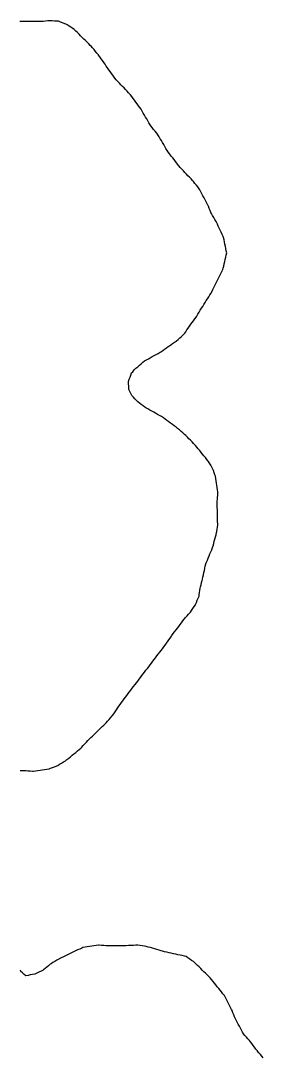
# Model space of a CAD drawing. Header units: millimetres. Extents: x 0 to 3094, y 578 to 2491.
# Drawn here: x 1405.1 to 1512.4, y 1633.6 to 2092 of the extents above; entities that cross this region are included whole.
import ezdxf

# ---------------------------------------------------------------- set-up
doc = ezdxf.new("R2010")
doc.units = ezdxf.units.MM
doc.layers.add('ALL_ISLANDS', color=7, linetype='Continuous')
doc.layers.add('OUTLINE_ISLAND_02', color=7, linetype='Continuous')

msp = doc.modelspace()

# ---------------------------------------------------------------- linework, layer by layer
at = {"layer": 'ALL_ISLANDS'}
for points in [[(1404.8695, 1760.1205), (1405.8695, 1760.1286), (1406.8695, 1760.1368), (1407.33, 1760.0992), (1408.3267, 1760.0179), (1409.3234, 1759.9366), (1410.3201, 1759.8553), (1410.6993, 1759.911), (1411.6887, 1760.0562), (1412.6781, 1760.2014), (1413.6675, 1760.3466), (1414.6569, 1760.4918), (1415.6463, 1760.6371), (1416.6357, 1760.7823), (1417.6251, 1760.9275), (1418.2198, 1761.141), (1419.161, 1761.4789), (1420.1022, 1761.8168), (1421.0433, 1762.1547), (1421.4718, 1762.4067), (1422.3337, 1762.9138), (1423.1956, 1763.4208), (1424.0575, 1763.9279), (1424.9195, 1764.4349), (1425.578, 1764.9809), (1426.3478, 1765.6191), (1427.1176, 1766.2574), (1427.8874, 1766.8956), (1428.6573, 1767.5339), (1429.4271, 1768.1721), (1430.1969, 1768.8104), (1430.9667, 1769.4486), (1431.7366, 1770.0869), (1432.0981, 1770.4739), (1432.7807, 1771.2046), (1433.4634, 1771.9354), (1434.146, 1772.6662), (1434.8287, 1773.3969), (1435.5113, 1774.1277), (1436.1126, 1774.7026), (1436.8353, 1775.3938), (1437.558, 1776.0849), (1438.2807, 1776.7761), (1439.0034, 1777.4672), (1439.7262, 1778.1583), (1440.4489, 1778.8495), (1441.1716, 1779.5406), (1441.8943, 1780.2318), (1442.617, 1780.9229), (1442.9115, 1781.2592), (1443.5703, 1782.0116), (1444.229, 1782.7639), (1444.8878, 1783.5163), (1445.5465, 1784.2687), (1445.6908, 1784.4736), (1446.2666, 1785.2912), (1446.8423, 1786.1088), (1447.4181, 1786.9264), (1447.9938, 1787.7441), (1448.5696, 1788.5617), (1449.1454, 1789.3793), (1449.7211, 1790.1969), (1450.2969, 1791.0146), (1450.8726, 1791.8322), (1451.4379, 1792.5743), (1452.0439, 1793.3698), (1452.6499, 1794.1653), (1453.2559, 1794.9607), (1453.8618, 1795.7562), (1454.4678, 1796.5517), (1455.0738, 1797.3472), (1455.6798, 1798.1427), (1456.2857, 1798.9382), (1456.8917, 1799.7336), (1457.4977, 1800.5291), (1458.1037, 1801.3246), (1458.7096, 1802.1201), (1459.3156, 1802.9156), (1459.9216, 1803.711), (1460.5276, 1804.5065), (1461.1335, 1805.302), (1461.7395, 1806.0975), (1462.3455, 1806.893), (1462.9515, 1807.6885), (1463.5574, 1808.4839), (1464.1634, 1809.2794), (1464.7694, 1810.0749), (1465.3754, 1810.8704), (1465.9814, 1811.6659), (1466.5873, 1812.4614), (1467.1933, 1813.2568), (1467.7993, 1814.0523), (1468.4053, 1814.8478), (1469.0112, 1815.6433), (1469.6172, 1816.4388), (1470.0762, 1817.1235), (1470.6329, 1817.9542), (1471.1897, 1818.7848), (1471.7465, 1819.6155), (1471.9935, 1819.9423), (1472.5966, 1820.74), (1473.1996, 1821.5377), (1473.8027, 1822.3354), (1474.4057, 1823.1331), (1475.0087, 1823.9308), (1475.6118, 1824.7285), (1476.2148, 1825.5262), (1476.8179, 1826.324), (1477.4209, 1827.1217), (1478.0585, 1827.8277), (1478.7288, 1828.5698), (1479.399, 1829.312), (1480.0693, 1830.0541), (1480.1499, 1830.1759), (1480.7021, 1831.0096), (1481.2542, 1831.8433), (1481.8064, 1832.677), (1482.3586, 1833.5108), (1482.4196, 1833.6533), (1482.8129, 1834.5727), (1483.2063, 1835.4921), (1483.5996, 1836.4115), (1483.9929, 1837.3309), (1484.0641, 1837.8786), (1484.193, 1838.8703), (1484.3219, 1839.8619), (1484.4508, 1840.8536), (1484.6016, 1841.4139), (1484.8617, 1842.3795), (1485.1217, 1843.3451), (1485.3817, 1844.3107), (1485.4873, 1844.7955), (1485.7001, 1845.7726), (1485.913, 1846.7497), (1486.1258, 1847.7268), (1486.3387, 1848.7038), (1486.5515, 1849.6809), (1486.7643, 1850.658), (1486.9772, 1851.6351), (1487.2799, 1852.352), (1487.669, 1853.2733), (1488.058, 1854.1945), (1488.447, 1855.1157), (1488.8361, 1856.0369), (1489.2251, 1856.9581), (1489.6141, 1857.8794), (1490.0032, 1858.8006), (1490.2293, 1859.6562), (1490.4848, 1860.623), (1490.7403, 1861.5898), (1490.9958, 1862.5566), (1491.2513, 1863.5234), (1491.5069, 1864.4902), (1491.7624, 1865.457), (1491.8371, 1865.9297), (1491.9932, 1866.9175), (1492.1492, 1867.9052), (1492.3053, 1868.893), (1492.2821, 1869.2893), (1492.2235, 1870.2876), (1492.1649, 1871.2859), (1492.1064, 1872.2842), (1492.1049, 1872.5512), (1492.0994, 1873.5512), (1492.0939, 1874.5512), (1492.0884, 1875.5511), (1492.0828, 1876.5511), (1492.0773, 1877.5511), (1492.0718, 1878.5511), (1492.0663, 1879.5511), (1492.1057, 1880.03), (1492.1878, 1881.0267), (1492.2698, 1882.0233), (1492.3519, 1883.0199), (1492.2904, 1883.4355), (1492.1442, 1884.4248), (1491.998, 1885.414), (1491.8517, 1886.4033), (1491.7055, 1887.3925), (1491.5593, 1888.3818), (1491.413, 1889.371), (1491.2668, 1890.3603), (1491.0264, 1891.0224), (1490.6851, 1891.9624), (1490.3438, 1892.9024), (1490.0025, 1893.8423), (1489.6741, 1894.3927), (1489.1617, 1895.2514), (1488.6493, 1896.1102), (1488.1369, 1896.9689), (1488.0485, 1897.0779), (1487.4187, 1897.8546), (1486.7888, 1898.6313), (1486.159, 1899.4081), (1485.5291, 1900.1848), (1484.8993, 1900.9615), (1484.2695, 1901.7382), (1483.6396, 1902.5149), (1483.0098, 1903.2917), (1482.3799, 1904.0684), (1482.3053, 1904.1451), (1481.6086, 1904.8625), (1480.9119, 1905.5798), (1480.2152, 1906.2972), (1479.5185, 1907.0145), (1478.8217, 1907.7319), (1478.125, 1908.4492), (1477.5543, 1908.943), (1476.798, 1909.5972), (1476.0417, 1910.2515), (1475.2855, 1910.9058), (1474.5292, 1911.56), (1473.8341, 1912.0743), (1473.0302, 1912.6691), (1472.2264, 1913.2639), (1471.4225, 1913.8587), (1470.6186, 1914.4535), (1469.8147, 1915.0483), (1469.0109, 1915.6431), (1468.207, 1916.2379), (1467.4031, 1916.8327), (1466.5593, 1917.2936), (1465.6817, 1917.773), (1464.8041, 1918.2524), (1463.9265, 1918.7318), (1463.0489, 1919.2112), (1462.1713, 1919.6906), (1461.2938, 1920.17), (1460.4162, 1920.6494), (1460.0164, 1920.9576), (1459.2244, 1921.5682), (1458.4325, 1922.1787), (1457.6405, 1922.7893), (1456.8485, 1923.3999), (1456.3548, 1923.9159), (1455.6634, 1924.6384), (1454.972, 1925.3609), (1454.2807, 1926.0834), (1453.8389, 1926.9643), (1453.3905, 1927.8581), (1452.9422, 1928.752), (1452.9185, 1929.3428), (1452.8783, 1930.342), (1452.8382, 1931.3412), (1452.7981, 1932.3404), (1452.8061, 1932.3621), (1453.1516, 1933.3005), (1453.4971, 1934.239), (1453.8426, 1935.1774), (1454.1881, 1936.1158), (1454.6931, 1936.6851), (1455.3568, 1937.4332), (1456.0204, 1938.1812), (1456.0915, 1938.2416), (1456.8535, 1938.8891), (1457.6156, 1939.5366), (1458.3776, 1940.1841), (1459.1397, 1940.8316), (1459.9018, 1941.4791), (1460.6867, 1941.9098), (1461.5634, 1942.3909), (1462.4401, 1942.8719), (1463.3167, 1943.353), (1464.1934, 1943.834), (1465.0701, 1944.315), (1465.9468, 1944.7961), (1466.8235, 1945.2771), (1467.1253, 1945.4984), (1467.9318, 1946.0897), (1468.7382, 1946.681), (1469.5447, 1947.2723), (1470.3511, 1947.8636), (1470.618, 1948.0403), (1471.4517, 1948.5925), (1472.2855, 1949.1446), (1473.1192, 1949.6968), (1473.953, 1950.2489), (1473.974, 1950.2685), (1474.7068, 1950.949), (1475.4395, 1951.6295), (1476.1723, 1952.31), (1476.905, 1952.9905), (1477.6378, 1953.671), (1478.0802, 1954.3346), (1478.635, 1955.1666), (1479.1898, 1955.9986), (1479.7446, 1956.8306), (1480.2994, 1957.6626), (1480.8984, 1958.4491), (1481.5043, 1959.2446), (1482.1103, 1960.0401), (1482.7162, 1960.8357), (1482.9918, 1961.3034), (1483.4994, 1962.1649), (1484.0071, 1963.0265), (1484.5148, 1963.888), (1484.5291, 1963.9106), (1485.0665, 1964.754), (1485.6038, 1965.5973), (1486.1412, 1966.4407), (1486.6785, 1967.2841), (1487.2159, 1968.1274), (1487.7532, 1968.9708), (1488.2905, 1969.8141), (1488.8279, 1970.6575), (1489.3652, 1971.5009), (1489.6617, 1972.0989), (1490.1059, 1972.9948), (1490.5502, 1973.8907), (1490.9944, 1974.7866), (1491.4386, 1975.6826), (1491.8828, 1976.5785), (1492.327, 1977.4744), (1492.7712, 1978.3703), (1493.2154, 1979.2662), (1493.6596, 1980.1622), (1494.1038, 1981.0581), (1494.5481, 1981.954), (1494.6697, 1982.4834), (1494.8936, 1983.458), (1495.1174, 1984.4326), (1495.3413, 1985.4073), (1495.5652, 1986.3819), (1495.7891, 1987.3565), (1496.013, 1988.3311), (1496.2369, 1989.3057), (1496.0572, 1990.1721), (1495.8542, 1991.1512), (1495.6512, 1992.1304), (1495.4482, 1993.1096), (1495.2452, 1994.0888), (1495.0422, 1995.068), (1494.8392, 1996.0471), (1494.6025, 1996.5607), (1494.1839, 1997.4688), (1493.7654, 1998.377), (1493.3468, 1999.2852), (1492.9282, 2000.1934), (1492.5096, 2001.1016), (1492.0911, 2002.0098), (1491.6725, 2002.9179), (1491.5041, 2003.2005), (1490.9923, 2004.0597), (1490.4805, 2004.9188), (1489.9687, 2005.7779), (1489.4569, 2006.637), (1489.2646, 2007.1133), (1488.8903, 2008.0406), (1488.5159, 2008.9679), (1488.1415, 2009.8952), (1488.0231, 2010.1259), (1487.5666, 2011.0156), (1487.11, 2011.9053), (1486.6535, 2012.795), (1486.1969, 2013.6847), (1485.7404, 2014.5744), (1485.2839, 2015.4641), (1484.8273, 2016.3538), (1484.3708, 2017.2435), (1484.0276, 2017.6836), (1483.4127, 2018.4721), (1482.7977, 2019.2607), (1482.1828, 2020.0493), (1481.5679, 2020.8379), (1481.1652, 2021.264), (1480.4785, 2021.9909), (1479.7917, 2022.7178), (1479.105, 2023.4447), (1478.4182, 2024.1716), (1477.7315, 2024.8985), (1477.0447, 2025.6254), (1476.358, 2026.3523), (1475.6713, 2027.0792), (1474.9845, 2027.8061), (1474.7252, 2028.1521), (1474.1254, 2028.9523), (1473.5257, 2029.7525), (1472.9259, 2030.5527), (1472.3262, 2031.3529), (1471.7265, 2032.1531), (1471.1267, 2032.9533), (1470.527, 2033.7535), (1469.9273, 2034.5537), (1469.8763, 2034.6404), (1469.3695, 2035.5024), (1468.8626, 2036.3645), (1468.3558, 2037.2265), (1467.849, 2038.0886), (1467.3421, 2038.9506), (1466.8353, 2039.8127), (1466.3285, 2040.6747), (1465.8217, 2041.5368), (1465.7701, 2041.6006), (1465.1417, 2042.3785), (1464.5133, 2043.1564), (1463.8849, 2043.9343), (1463.2565, 2044.7122), (1462.6281, 2045.4901), (1462.361, 2045.9484), (1461.8573, 2046.8122), (1461.3536, 2047.6761), (1460.8499, 2048.54), (1460.3462, 2049.4039), (1459.8425, 2050.2678), (1459.3388, 2051.1316), (1458.8351, 2051.9955), (1458.3314, 2052.8594), (1457.7728, 2053.6172), (1457.1796, 2054.4222), (1456.5863, 2055.2272), (1455.993, 2056.0322), (1455.3997, 2056.8372), (1454.8065, 2057.6422), (1454.2132, 2058.4472), (1453.6199, 2059.2522), (1453.5415, 2059.3363), (1452.8595, 2060.0676), (1452.1775, 2060.7989), (1451.4954, 2061.5302), (1450.8134, 2062.2615), (1450.1313, 2062.9928), (1449.4493, 2063.7241), (1448.7672, 2064.4554), (1448.0852, 2065.1867), (1447.4031, 2065.9181), (1446.7211, 2066.6494), (1446.4361, 2067.0529), (1445.8591, 2067.8697), (1445.2822, 2068.6865), (1444.7053, 2069.5033), (1444.1284, 2070.3201), (1443.5515, 2071.1369), (1442.9745, 2071.9537), (1442.3976, 2072.7705), (1441.8207, 2073.5873), (1441.2438, 2074.4041), (1440.6669, 2075.2209), (1440.0899, 2076.0377), (1439.513, 2076.8545), (1439.4584, 2076.9203), (1438.8193, 2077.6895), (1438.1803, 2078.4587), (1437.5413, 2079.2279), (1436.9022, 2079.997), (1436.2632, 2080.7662), (1435.8867, 2081.1375), (1435.1747, 2081.8397), (1434.4627, 2082.5418), (1433.7507, 2083.244), (1433.0386, 2083.9461), (1432.3266, 2084.6483), (1431.6146, 2085.3505), (1430.9026, 2086.0526), (1430.1906, 2086.7548), (1429.4785, 2087.4569), (1428.7665, 2088.1591), (1428.1671, 2088.5688), (1427.3414, 2089.133), (1426.5158, 2089.6972), (1425.6902, 2090.2614), (1425.4874, 2090.34), (1424.555, 2090.7013), (1423.6226, 2091.0626), (1422.6901, 2091.424), (1421.7577, 2091.7853), (1421.0179, 2091.8366), (1420.0203, 2091.9058), (1419.0227, 2091.975), (1418.0251, 2092.0442), (1417.0651, 2091.9544), (1416.0694, 2091.8612), (1415.0738, 2091.768), (1414.6881, 2091.767), (1413.6881, 2091.7644), (1412.6881, 2091.7618), (1411.6881, 2091.7591), (1410.6881, 2091.7565), (1409.6881, 2091.7539), (1408.6881, 2091.7513), (1407.6881, 2091.7486), (1406.6881, 2091.746), (1405.6881, 2091.7434), (1404.6881, 2091.7407)], [(1512.4028, 1632.9182), (1511.7546, 1633.6796), (1511.1063, 1634.441), (1510.458, 1635.2024), (1509.8097, 1635.9638), (1509.7778, 1636.0071), (1509.1843, 1636.8119), (1508.5907, 1637.6166), (1507.9971, 1638.4214), (1507.4036, 1639.2262), (1506.81, 1640.031), (1506.2923, 1640.6084), (1505.6247, 1641.353), (1504.9572, 1642.0975), (1504.2896, 1642.8421), (1503.622, 1643.5866), (1503.2486, 1644.2889), (1502.7792, 1645.1719), (1502.3097, 1646.0548), (1501.8402, 1646.9378), (1501.3708, 1647.8207), (1500.9013, 1648.7037), (1500.4318, 1649.5866), (1499.9623, 1650.4695), (1499.7305, 1651.0585), (1499.3642, 1651.9891), (1498.998, 1652.9196), (1498.6317, 1653.8501), (1498.4053, 1654.2891), (1497.947, 1655.1778), (1497.4887, 1656.0666), (1497.0304, 1656.9554), (1496.5721, 1657.8442), (1496.1137, 1658.733), (1495.6554, 1659.6218), (1495.1971, 1660.5106), (1495.1805, 1660.5314), (1494.5565, 1661.3127), (1493.9324, 1662.0941), (1493.3084, 1662.8755), (1492.6843, 1663.6569), (1492.0603, 1664.4383), (1491.4362, 1665.2197), (1490.8122, 1666.0011), (1490.1881, 1666.7824), (1489.5641, 1667.5638), (1488.94, 1668.3452), (1488.3035, 1668.9688), (1487.5893, 1669.6687), (1486.875, 1670.3685), (1486.1607, 1671.0684), (1485.4464, 1671.7682), (1484.7321, 1672.4681), (1484.0178, 1673.1679), (1483.3035, 1673.8678), (1482.5892, 1674.5676), (1481.8749, 1675.2675), (1481.5066, 1675.5246), (1480.6866, 1676.097), (1479.8667, 1676.6694), (1479.0467, 1677.2419), (1478.2267, 1677.8143), (1477.5747, 1677.9569), (1476.5977, 1678.1705), (1475.6208, 1678.3842), (1474.6439, 1678.5978), (1473.667, 1678.8115), (1472.6901, 1679.0251), (1471.7132, 1679.2388), (1470.7363, 1679.4524), (1469.7594, 1679.6661), (1468.7825, 1679.8797), (1467.8055, 1680.0934), (1467.2733, 1680.2553), (1466.3166, 1680.5464), (1465.3599, 1680.8375), (1464.4032, 1681.1286), (1463.4465, 1681.4196), (1462.4898, 1681.7107), (1461.5331, 1682.0018), (1460.5764, 1682.2929), (1459.8555, 1682.4039), (1458.8671, 1682.556), (1457.8788, 1682.7081), (1456.8904, 1682.8602), (1455.9953, 1682.7811), (1454.9992, 1682.6931), (1454.0031, 1682.6051), (1453.7463, 1682.6036), (1452.7463, 1682.5978), (1451.7463, 1682.5921), (1450.7463, 1682.5863), (1449.7463, 1682.5805), (1448.7463, 1682.5747), (1447.7464, 1682.5689), (1446.7464, 1682.5632), (1445.7464, 1682.5574), (1444.7464, 1682.5516), (1443.7464, 1682.5458), (1442.7464, 1682.5401), (1441.8161, 1682.627), (1440.8205, 1682.72), (1439.8248, 1682.813), (1439.5024, 1682.7665), (1438.5126, 1682.6239), (1437.5228, 1682.4813), (1436.533, 1682.3387), (1435.5433, 1682.1961), (1434.5535, 1682.0535), (1433.5637, 1681.9109), (1432.5739, 1681.7683), (1432.1047, 1681.5444), (1431.2022, 1681.1138), (1430.2997, 1680.6832), (1429.3971, 1680.2526), (1428.4946, 1679.822), (1427.592, 1679.3914), (1426.6895, 1678.9608), (1425.787, 1678.5302), (1424.8844, 1678.0995), (1423.9819, 1677.6689), (1423.0794, 1677.2383), (1422.1768, 1676.8077), (1421.9462, 1676.6701), (1421.0874, 1676.1577), (1420.2286, 1675.6453), (1419.3699, 1675.1329), (1418.5111, 1674.6206), (1418.2082, 1674.3711), (1417.4363, 1673.7353), (1416.6644, 1673.0996), (1415.8925, 1672.4639), (1415.1206, 1671.8281), (1414.9887, 1671.7633), (1414.0912, 1671.3223), (1413.1937, 1670.8813), (1412.2962, 1670.4403), (1411.3987, 1669.9992), (1411.2916, 1669.9805), (1410.3066, 1669.8078), (1409.3216, 1669.6352), (1408.3366, 1669.4625), (1407.3516, 1669.2899), (1406.6859, 1669.8745), (1405.9346, 1670.5344), (1405.1832, 1671.1943), (1404.9716, 1671.7632)]]:
    msp.add_lwpolyline(points, dxfattribs=at)
at = {"layer": 'OUTLINE_ISLAND_02'}
for points in [[(1404.8695, 1760.1205), (1405.8695, 1760.1286), (1406.8695, 1760.1368), (1407.33, 1760.0992), (1408.3267, 1760.0179), (1409.3234, 1759.9366), (1410.3201, 1759.8553), (1410.6993, 1759.911), (1411.6887, 1760.0562), (1412.6781, 1760.2014), (1413.6675, 1760.3466), (1414.6569, 1760.4918), (1415.6463, 1760.6371), (1416.6357, 1760.7823), (1417.6251, 1760.9275), (1418.2198, 1761.141), (1419.161, 1761.4789), (1420.1022, 1761.8168), (1421.0433, 1762.1547), (1421.4718, 1762.4067), (1422.3337, 1762.9138), (1423.1956, 1763.4208), (1424.0575, 1763.9279), (1424.9195, 1764.4349), (1425.578, 1764.9809), (1426.3478, 1765.6191), (1427.1176, 1766.2574), (1427.8874, 1766.8956), (1428.6573, 1767.5339), (1429.4271, 1768.1721), (1430.1969, 1768.8104), (1430.9667, 1769.4486), (1431.7366, 1770.0869), (1432.0981, 1770.4739), (1432.7807, 1771.2046), (1433.4634, 1771.9354), (1434.146, 1772.6662), (1434.8287, 1773.3969), (1435.5113, 1774.1277), (1436.1126, 1774.7026), (1436.8353, 1775.3938), (1437.558, 1776.0849), (1438.2807, 1776.7761), (1439.0034, 1777.4672), (1439.7262, 1778.1583), (1440.4489, 1778.8495), (1441.1716, 1779.5406), (1441.8943, 1780.2318), (1442.617, 1780.9229), (1442.9115, 1781.2592), (1443.5703, 1782.0116), (1444.229, 1782.7639), (1444.8878, 1783.5163), (1445.5465, 1784.2687), (1445.6908, 1784.4736), (1446.2666, 1785.2912), (1446.8423, 1786.1088), (1447.4181, 1786.9264), (1447.9938, 1787.7441), (1448.5696, 1788.5617), (1449.1454, 1789.3793), (1449.7211, 1790.1969), (1450.2969, 1791.0146), (1450.8726, 1791.8322), (1451.4379, 1792.5743), (1452.0439, 1793.3698), (1452.6499, 1794.1653), (1453.2559, 1794.9607), (1453.8618, 1795.7562), (1454.4678, 1796.5517), (1455.0738, 1797.3472), (1455.6798, 1798.1427), (1456.2857, 1798.9382), (1456.8917, 1799.7336), (1457.4977, 1800.5291), (1458.1037, 1801.3246), (1458.7096, 1802.1201), (1459.3156, 1802.9156), (1459.9216, 1803.711), (1460.5276, 1804.5065), (1461.1335, 1805.302), (1461.7395, 1806.0975), (1462.3455, 1806.893), (1462.9515, 1807.6885), (1463.5574, 1808.4839), (1464.1634, 1809.2794), (1464.7694, 1810.0749), (1465.3754, 1810.8704), (1465.9814, 1811.6659), (1466.5873, 1812.4614), (1467.1933, 1813.2568), (1467.7993, 1814.0523), (1468.4053, 1814.8478), (1469.0112, 1815.6433), (1469.6172, 1816.4388), (1470.0762, 1817.1235), (1470.6329, 1817.9542), (1471.1897, 1818.7848), (1471.7465, 1819.6155), (1471.9935, 1819.9423), (1472.5966, 1820.74), (1473.1996, 1821.5377), (1473.8027, 1822.3354), (1474.4057, 1823.1331), (1475.0087, 1823.9308), (1475.6118, 1824.7285), (1476.2148, 1825.5262), (1476.8179, 1826.324), (1477.4209, 1827.1217), (1478.0585, 1827.8277), (1478.7288, 1828.5698), (1479.399, 1829.312), (1480.0693, 1830.0541), (1480.1499, 1830.1759), (1480.7021, 1831.0096), (1481.2542, 1831.8433), (1481.8064, 1832.677), (1482.3586, 1833.5108), (1482.4196, 1833.6533), (1482.8129, 1834.5727), (1483.2063, 1835.4921), (1483.5996, 1836.4115), (1483.9929, 1837.3309), (1484.0641, 1837.8786), (1484.193, 1838.8703), (1484.3219, 1839.8619), (1484.4508, 1840.8536), (1484.6016, 1841.4139), (1484.8617, 1842.3795), (1485.1217, 1843.3451), (1485.3817, 1844.3107), (1485.4873, 1844.7955), (1485.7001, 1845.7726), (1485.913, 1846.7497), (1486.1258, 1847.7268), (1486.3387, 1848.7038), (1486.5515, 1849.6809), (1486.7643, 1850.658), (1486.9772, 1851.6351), (1487.2799, 1852.352), (1487.669, 1853.2733), (1488.058, 1854.1945), (1488.447, 1855.1157), (1488.8361, 1856.0369), (1489.2251, 1856.9581), (1489.6141, 1857.8794), (1490.0032, 1858.8006), (1490.2293, 1859.6562), (1490.4848, 1860.623), (1490.7403, 1861.5898), (1490.9958, 1862.5566), (1491.2513, 1863.5234), (1491.5069, 1864.4902), (1491.7624, 1865.457), (1491.8371, 1865.9297), (1491.9932, 1866.9175), (1492.1492, 1867.9052), (1492.3053, 1868.893), (1492.2821, 1869.2893), (1492.2235, 1870.2876), (1492.1649, 1871.2859), (1492.1064, 1872.2842), (1492.1049, 1872.5512), (1492.0994, 1873.5512), (1492.0939, 1874.5512), (1492.0884, 1875.5511), (1492.0828, 1876.5511), (1492.0773, 1877.5511), (1492.0718, 1878.5511), (1492.0663, 1879.5511), (1492.1057, 1880.03), (1492.1878, 1881.0267), (1492.2698, 1882.0233), (1492.3519, 1883.0199), (1492.2904, 1883.4355), (1492.1442, 1884.4248), (1491.998, 1885.414), (1491.8517, 1886.4033), (1491.7055, 1887.3925), (1491.5593, 1888.3818), (1491.413, 1889.371), (1491.2668, 1890.3603), (1491.0264, 1891.0224), (1490.6851, 1891.9624), (1490.3438, 1892.9024), (1490.0025, 1893.8423), (1489.6741, 1894.3927), (1489.1617, 1895.2514), (1488.6493, 1896.1102), (1488.1369, 1896.9689), (1488.0485, 1897.0779), (1487.4187, 1897.8546), (1486.7888, 1898.6313), (1486.159, 1899.4081), (1485.5291, 1900.1848), (1484.8993, 1900.9615), (1484.2695, 1901.7382), (1483.6396, 1902.5149), (1483.0098, 1903.2917), (1482.3799, 1904.0684), (1482.3053, 1904.1451), (1481.6086, 1904.8625), (1480.9119, 1905.5798), (1480.2152, 1906.2972), (1479.5185, 1907.0145), (1478.8217, 1907.7319), (1478.125, 1908.4492), (1477.5543, 1908.943), (1476.798, 1909.5972), (1476.0417, 1910.2515), (1475.2855, 1910.9058), (1474.5292, 1911.56), (1473.8341, 1912.0743), (1473.0302, 1912.6691), (1472.2264, 1913.2639), (1471.4225, 1913.8587), (1470.6186, 1914.4535), (1469.8147, 1915.0483), (1469.0109, 1915.6431), (1468.207, 1916.2379), (1467.4031, 1916.8327), (1466.5593, 1917.2936), (1465.6817, 1917.773), (1464.8041, 1918.2524), (1463.9265, 1918.7318), (1463.0489, 1919.2112), (1462.1713, 1919.6906), (1461.2938, 1920.17), (1460.4162, 1920.6494), (1460.0164, 1920.9576), (1459.2244, 1921.5682), (1458.4325, 1922.1787), (1457.6405, 1922.7893), (1456.8485, 1923.3999), (1456.3548, 1923.9159), (1455.6634, 1924.6384), (1454.972, 1925.3609), (1454.2807, 1926.0834), (1453.8389, 1926.9643), (1453.3905, 1927.8581), (1452.9422, 1928.752), (1452.9185, 1929.3428), (1452.8783, 1930.342), (1452.8382, 1931.3412), (1452.7981, 1932.3404), (1452.8061, 1932.3621), (1453.1516, 1933.3005), (1453.4971, 1934.239), (1453.8426, 1935.1774), (1454.1881, 1936.1158), (1454.6931, 1936.6851), (1455.3568, 1937.4332), (1456.0204, 1938.1812), (1456.0915, 1938.2416), (1456.8535, 1938.8891), (1457.6156, 1939.5366), (1458.3776, 1940.1841), (1459.1397, 1940.8316), (1459.9018, 1941.4791), (1460.6867, 1941.9098), (1461.5634, 1942.3909), (1462.4401, 1942.8719), (1463.3167, 1943.353), (1464.1934, 1943.834), (1465.0701, 1944.315), (1465.9468, 1944.7961), (1466.8235, 1945.2771), (1467.1253, 1945.4984), (1467.9318, 1946.0897), (1468.7382, 1946.681), (1469.5447, 1947.2723), (1470.3511, 1947.8636), (1470.618, 1948.0403), (1471.4517, 1948.5925), (1472.2855, 1949.1446), (1473.1192, 1949.6968), (1473.953, 1950.2489), (1473.974, 1950.2685), (1474.7068, 1950.949), (1475.4395, 1951.6295), (1476.1723, 1952.31), (1476.905, 1952.9905), (1477.6378, 1953.671), (1478.0802, 1954.3346), (1478.635, 1955.1666), (1479.1898, 1955.9986), (1479.7446, 1956.8306), (1480.2994, 1957.6626), (1480.8984, 1958.4491), (1481.5043, 1959.2446), (1482.1103, 1960.0401), (1482.7162, 1960.8357), (1482.9918, 1961.3034), (1483.4994, 1962.1649), (1484.0071, 1963.0265), (1484.5148, 1963.888), (1484.5291, 1963.9106), (1485.0665, 1964.754), (1485.6038, 1965.5973), (1486.1412, 1966.4407), (1486.6785, 1967.2841), (1487.2159, 1968.1274), (1487.7532, 1968.9708), (1488.2905, 1969.8141), (1488.8279, 1970.6575), (1489.3652, 1971.5009), (1489.6617, 1972.0989), (1490.1059, 1972.9948), (1490.5502, 1973.8907), (1490.9944, 1974.7866), (1491.4386, 1975.6826), (1491.8828, 1976.5785), (1492.327, 1977.4744), (1492.7712, 1978.3703), (1493.2154, 1979.2662), (1493.6596, 1980.1622), (1494.1038, 1981.0581), (1494.5481, 1981.954), (1494.6697, 1982.4834), (1494.8936, 1983.458), (1495.1174, 1984.4326), (1495.3413, 1985.4073), (1495.5652, 1986.3819), (1495.7891, 1987.3565), (1496.013, 1988.3311), (1496.2369, 1989.3057), (1496.0572, 1990.1721), (1495.8542, 1991.1512), (1495.6512, 1992.1304), (1495.4482, 1993.1096), (1495.2452, 1994.0888), (1495.0422, 1995.068), (1494.8392, 1996.0471), (1494.6025, 1996.5607), (1494.1839, 1997.4688), (1493.7654, 1998.377), (1493.3468, 1999.2852), (1492.9282, 2000.1934), (1492.5096, 2001.1016), (1492.0911, 2002.0098), (1491.6725, 2002.9179), (1491.5041, 2003.2005), (1490.9923, 2004.0597), (1490.4805, 2004.9188), (1489.9687, 2005.7779), (1489.4569, 2006.637), (1489.2646, 2007.1133), (1488.8903, 2008.0406), (1488.5159, 2008.9679), (1488.1415, 2009.8952), (1488.0231, 2010.1259), (1487.5666, 2011.0156), (1487.11, 2011.9053), (1486.6535, 2012.795), (1486.1969, 2013.6847), (1485.7404, 2014.5744), (1485.2839, 2015.4641), (1484.8273, 2016.3538), (1484.3708, 2017.2435), (1484.0276, 2017.6836), (1483.4127, 2018.4721), (1482.7977, 2019.2607), (1482.1828, 2020.0493), (1481.5679, 2020.8379), (1481.1652, 2021.264), (1480.4785, 2021.9909), (1479.7917, 2022.7178), (1479.105, 2023.4447), (1478.4182, 2024.1716), (1477.7315, 2024.8985), (1477.0447, 2025.6254), (1476.358, 2026.3523), (1475.6713, 2027.0792), (1474.9845, 2027.8061), (1474.7252, 2028.1521), (1474.1254, 2028.9523), (1473.5257, 2029.7525), (1472.9259, 2030.5527), (1472.3262, 2031.3529), (1471.7265, 2032.1531), (1471.1267, 2032.9533), (1470.527, 2033.7535), (1469.9273, 2034.5537), (1469.8763, 2034.6404), (1469.3695, 2035.5024), (1468.8626, 2036.3645), (1468.3558, 2037.2265), (1467.849, 2038.0886), (1467.3421, 2038.9506), (1466.8353, 2039.8127), (1466.3285, 2040.6747), (1465.8217, 2041.5368), (1465.7701, 2041.6006), (1465.1417, 2042.3785), (1464.5133, 2043.1564), (1463.8849, 2043.9343), (1463.2565, 2044.7122), (1462.6281, 2045.4901), (1462.361, 2045.9484), (1461.8573, 2046.8122), (1461.3536, 2047.6761), (1460.8499, 2048.54), (1460.3462, 2049.4039), (1459.8425, 2050.2678), (1459.3388, 2051.1316), (1458.8351, 2051.9955), (1458.3314, 2052.8594), (1457.7728, 2053.6172), (1457.1796, 2054.4222), (1456.5863, 2055.2272), (1455.993, 2056.0322), (1455.3997, 2056.8372), (1454.8065, 2057.6422), (1454.2132, 2058.4472), (1453.6199, 2059.2522), (1453.5415, 2059.3363), (1452.8595, 2060.0676), (1452.1775, 2060.7989), (1451.4954, 2061.5302), (1450.8134, 2062.2615), (1450.1313, 2062.9928), (1449.4493, 2063.7241), (1448.7672, 2064.4554), (1448.0852, 2065.1867), (1447.4031, 2065.9181), (1446.7211, 2066.6494), (1446.4361, 2067.0529), (1445.8591, 2067.8697), (1445.2822, 2068.6865), (1444.7053, 2069.5033), (1444.1284, 2070.3201), (1443.5515, 2071.1369), (1442.9745, 2071.9537), (1442.3976, 2072.7705), (1441.8207, 2073.5873), (1441.2438, 2074.4041), (1440.6669, 2075.2209), (1440.0899, 2076.0377), (1439.513, 2076.8545), (1439.4584, 2076.9203), (1438.8193, 2077.6895), (1438.1803, 2078.4587), (1437.5413, 2079.2279), (1436.9022, 2079.997), (1436.2632, 2080.7662), (1435.8867, 2081.1375), (1435.1747, 2081.8397), (1434.4627, 2082.5418), (1433.7507, 2083.244), (1433.0386, 2083.9461), (1432.3266, 2084.6483), (1431.6146, 2085.3505), (1430.9026, 2086.0526), (1430.1906, 2086.7548), (1429.4785, 2087.4569), (1428.7665, 2088.1591), (1428.1671, 2088.5688), (1427.3414, 2089.133), (1426.5158, 2089.6972), (1425.6902, 2090.2614), (1425.4874, 2090.34), (1424.555, 2090.7013), (1423.6226, 2091.0626), (1422.6901, 2091.424), (1421.7577, 2091.7853), (1421.0179, 2091.8366), (1420.0203, 2091.9058), (1419.0227, 2091.975), (1418.0251, 2092.0442), (1417.0651, 2091.9544), (1416.0694, 2091.8612), (1415.0738, 2091.768), (1414.6881, 2091.767), (1413.6881, 2091.7644), (1412.6881, 2091.7618), (1411.6881, 2091.7591), (1410.6881, 2091.7565), (1409.6881, 2091.7539), (1408.6881, 2091.7513), (1407.6881, 2091.7486), (1406.6881, 2091.746), (1405.6881, 2091.7434), (1404.6881, 2091.7407)], [(1512.4028, 1632.9182), (1511.7546, 1633.6796), (1511.1063, 1634.441), (1510.458, 1635.2024), (1509.8097, 1635.9638), (1509.7778, 1636.0071), (1509.1843, 1636.8119), (1508.5907, 1637.6166), (1507.9971, 1638.4214), (1507.4036, 1639.2262), (1506.81, 1640.031), (1506.2923, 1640.6084), (1505.6247, 1641.353), (1504.9572, 1642.0975), (1504.2896, 1642.8421), (1503.622, 1643.5866), (1503.2486, 1644.2889), (1502.7792, 1645.1719), (1502.3097, 1646.0548), (1501.8402, 1646.9378), (1501.3708, 1647.8207), (1500.9013, 1648.7037), (1500.4318, 1649.5866), (1499.9623, 1650.4695), (1499.7305, 1651.0585), (1499.3642, 1651.9891), (1498.998, 1652.9196), (1498.6317, 1653.8501), (1498.4053, 1654.2891), (1497.947, 1655.1778), (1497.4887, 1656.0666), (1497.0304, 1656.9554), (1496.5721, 1657.8442), (1496.1137, 1658.733), (1495.6554, 1659.6218), (1495.1971, 1660.5106), (1495.1805, 1660.5314), (1494.5565, 1661.3127), (1493.9324, 1662.0941), (1493.3084, 1662.8755), (1492.6843, 1663.6569), (1492.0603, 1664.4383), (1491.4362, 1665.2197), (1490.8122, 1666.0011), (1490.1881, 1666.7824), (1489.5641, 1667.5638), (1488.94, 1668.3452), (1488.3035, 1668.9688), (1487.5893, 1669.6687), (1486.875, 1670.3685), (1486.1607, 1671.0684), (1485.4464, 1671.7682), (1484.7321, 1672.4681), (1484.0178, 1673.1679), (1483.3035, 1673.8678), (1482.5892, 1674.5676), (1481.8749, 1675.2675), (1481.5066, 1675.5246), (1480.6866, 1676.097), (1479.8667, 1676.6694), (1479.0467, 1677.2419), (1478.2267, 1677.8143), (1477.5747, 1677.9569), (1476.5977, 1678.1705), (1475.6208, 1678.3842), (1474.6439, 1678.5978), (1473.667, 1678.8115), (1472.6901, 1679.0251), (1471.7132, 1679.2388), (1470.7363, 1679.4524), (1469.7594, 1679.6661), (1468.7825, 1679.8797), (1467.8055, 1680.0934), (1467.2733, 1680.2553), (1466.3166, 1680.5464), (1465.3599, 1680.8375), (1464.4032, 1681.1286), (1463.4465, 1681.4196), (1462.4898, 1681.7107), (1461.5331, 1682.0018), (1460.5764, 1682.2929), (1459.8555, 1682.4039), (1458.8671, 1682.556), (1457.8788, 1682.7081), (1456.8904, 1682.8602), (1455.9953, 1682.7811), (1454.9992, 1682.6931), (1454.0031, 1682.6051), (1453.7463, 1682.6036), (1452.7463, 1682.5978), (1451.7463, 1682.5921), (1450.7463, 1682.5863), (1449.7463, 1682.5805), (1448.7463, 1682.5747), (1447.7464, 1682.5689), (1446.7464, 1682.5632), (1445.7464, 1682.5574), (1444.7464, 1682.5516), (1443.7464, 1682.5458), (1442.7464, 1682.5401), (1441.8161, 1682.627), (1440.8205, 1682.72), (1439.8248, 1682.813), (1439.5024, 1682.7665), (1438.5126, 1682.6239), (1437.5228, 1682.4813), (1436.533, 1682.3387), (1435.5433, 1682.1961), (1434.5535, 1682.0535), (1433.5637, 1681.9109), (1432.5739, 1681.7683), (1432.1047, 1681.5444), (1431.2022, 1681.1138), (1430.2997, 1680.6832), (1429.3971, 1680.2526), (1428.4946, 1679.822), (1427.592, 1679.3914), (1426.6895, 1678.9608), (1425.787, 1678.5302), (1424.8844, 1678.0995), (1423.9819, 1677.6689), (1423.0794, 1677.2383), (1422.1768, 1676.8077), (1421.9462, 1676.6701), (1421.0874, 1676.1577), (1420.2286, 1675.6453), (1419.3699, 1675.1329), (1418.5111, 1674.6206), (1418.2082, 1674.3711), (1417.4363, 1673.7353), (1416.6644, 1673.0996), (1415.8925, 1672.4639), (1415.1206, 1671.8281), (1414.9887, 1671.7633), (1414.0912, 1671.3223), (1413.1937, 1670.8813), (1412.2962, 1670.4403), (1411.3987, 1669.9992), (1411.2916, 1669.9805), (1410.3066, 1669.8078), (1409.3216, 1669.6352), (1408.3366, 1669.4625), (1407.3516, 1669.2899), (1406.6859, 1669.8745), (1405.9346, 1670.5344), (1405.1832, 1671.1943), (1404.9716, 1671.7632)]]:
    msp.add_lwpolyline(points, dxfattribs=at)

doc.saveas('drawing.dxf')
